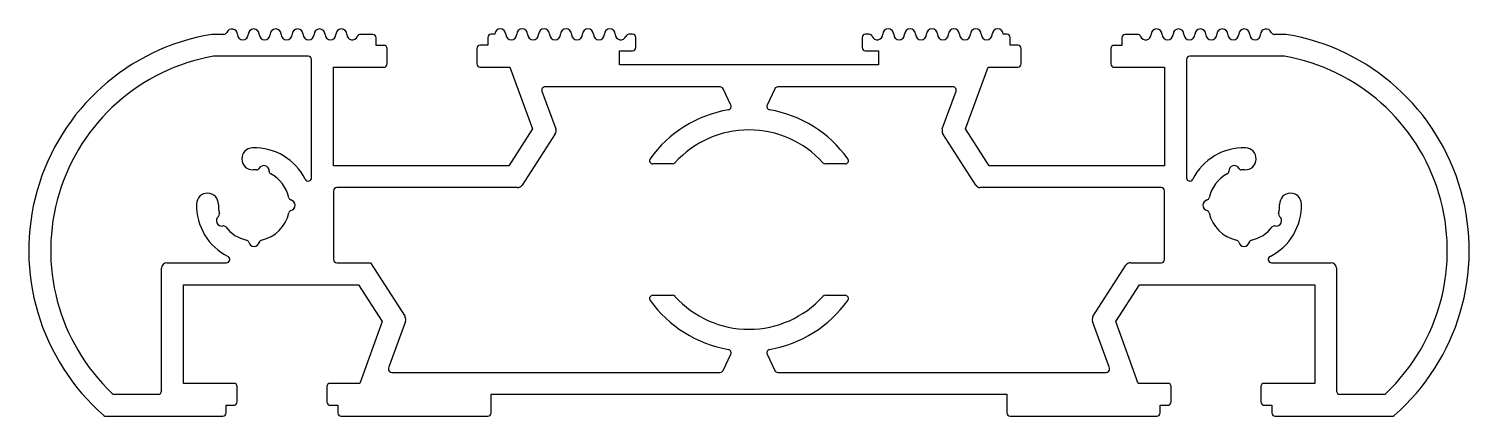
# Model space of a CAD drawing. Extents: x 2572 to 2703, y 1671 to 1707.
import ezdxf

# ---------------------------------------------------------------- set-up
doc = ezdxf.new("R2010")
doc.units = 0
doc.layers.get('0').update_dxf_attribs({"linetype": 'CONTINUOUS'})

msp = doc.modelspace()

# ---------------------------------------------------------------- linework, layer by layer
for p, q in [((2589.53, 1706.15), (2588.44, 1706.15)), ((2603.14, 1706.15), (2602.01, 1706.15)), ((2603.44, 1705.15), (2603.44, 1705.85)), ((2613.64, 1705.86), (2613.64, 1705.16)), ((2614.27, 1706.16), (2613.94, 1706.16)), ((2626.84, 1706.16), (2626.51, 1706.16)), ((2627.14, 1704.96), (2627.14, 1705.86)), ((2647.81, 1705.86), (2647.81, 1704.96)), ((2648.44, 1706.16), (2648.11, 1706.16)), ((2661.01, 1706.16), (2660.68, 1706.16)), ((2661.31, 1705.16), (2661.31, 1705.86)), ((2671.51, 1705.85), (2671.51, 1705.15)), ((2672.94, 1706.15), (2671.81, 1706.15)), ((2686.51, 1706.15), (2685.42, 1706.15)), ((2597.24, 1704.15), (2588.61, 1704.15)), ((2604.14, 1705.15), (2603.44, 1705.15)), ((2604.44, 1703.45), (2604.44, 1704.85)), ((2612.64, 1704.86), (2612.64, 1703.46)), ((2613.64, 1705.16), (2612.94, 1705.16)), ((2625.64, 1703.36), (2625.64, 1704.66)), ((2625.64, 1704.66), (2626.84, 1704.66)), ((2648.11, 1704.66), (2649.31, 1704.66)), ((2649.31, 1704.66), (2649.31, 1703.36)), ((2662.01, 1705.16), (2661.31, 1705.16)), ((2662.31, 1703.46), (2662.31, 1704.86)), ((2670.51, 1704.85), (2670.51, 1703.45)), ((2671.51, 1705.15), (2670.81, 1705.15)), ((2686.34, 1704.15), (2677.71, 1704.15)), ((2597.54, 1693.06), (2597.54, 1703.85)), ((2599.54, 1694.16), (2599.54, 1703.15)), ((2599.54, 1703.15), (2604.14, 1703.15)), ((2612.94, 1703.16), (2615.64, 1703.16)), ((2615.64, 1703.16), (2617.7, 1697.53)), ((2649.31, 1703.36), (2625.64, 1703.36)), ((2657.25, 1697.53), (2659.31, 1703.16)), ((2659.31, 1703.16), (2662.01, 1703.16)), ((2670.81, 1703.15), (2675.41, 1703.15)), ((2675.41, 1703.15), (2675.41, 1694.16)), ((2677.41, 1703.85), (2677.41, 1693.06)), ((2618.57, 1700.96), (2619.83, 1697.52)), ((2634.84, 1701.36), (2618.85, 1701.36)), ((2635.81, 1699.69), (2635.12, 1701.19)), ((2639.83, 1701.19), (2639.13, 1699.69)), ((2656.09, 1701.36), (2640.1, 1701.36)), ((2655.12, 1697.52), (2656.38, 1700.96)), ((2617.7, 1697.53), (2615.54, 1694.16)), ((2659.41, 1694.16), (2657.25, 1697.53)), ((2619.78, 1697.07), (2616.78, 1692.39)), ((2658.17, 1692.39), (2655.17, 1697.07)), ((2615.54, 1694.16), (2599.54, 1694.16)), ((2630.5, 1694.33), (2628.7, 1694.33)), ((2646.25, 1694.33), (2644.45, 1694.33)), ((2675.41, 1694.16), (2659.41, 1694.16)), ((2599.54, 1691.86), (2599.54, 1685.6)), ((2616.35, 1692.16), (2599.84, 1692.16)), ((2675.11, 1692.16), (2658.59, 1692.16)), ((2675.41, 1685.6), (2675.41, 1691.86)), ((2583.84, 1673.59), (2583.84, 1684.8)), ((2584.34, 1685.3), (2589.78, 1685.3)), ((2599.84, 1685.3), (2602.93, 1685.3)), ((2602.93, 1685.3), (2606.08, 1680.38)), ((2668.87, 1680.38), (2671.87, 1685.07)), ((2672.3, 1685.3), (2675.11, 1685.3)), ((2685.17, 1685.3), (2690.61, 1685.3)), ((2691.11, 1684.8), (2691.11, 1673.59)), ((2585.84, 1674.29), (2585.84, 1683.3)), ((2585.84, 1683.3), (2601.84, 1683.3)), ((2601.84, 1683.3), (2603.99, 1679.93)), ((2670.95, 1679.93), (2673.11, 1683.3)), ((2673.11, 1683.3), (2689.11, 1683.3)), ((2689.11, 1683.3), (2689.11, 1674.29)), ((2628.7, 1682.33), (2630.5, 1682.33)), ((2644.45, 1682.33), (2646.25, 1682.33)), ((2603.99, 1679.93), (2601.94, 1674.29)), ((2606.12, 1679.94), (2604.57, 1675.7)), ((2670.37, 1675.7), (2668.82, 1679.94)), ((2673.01, 1674.29), (2670.95, 1679.93)), ((2635.12, 1675.47), (2635.81, 1676.97)), ((2639.13, 1676.97), (2639.83, 1675.47)), ((2604.86, 1675.29), (2634.84, 1675.29)), ((2640.1, 1675.29), (2670.09, 1675.29)), ((2590.44, 1674.29), (2585.84, 1674.29)), ((2590.74, 1672.59), (2590.74, 1673.99)), ((2598.94, 1673.99), (2598.94, 1672.59)), ((2601.94, 1674.29), (2599.24, 1674.29)), ((2675.71, 1674.29), (2673.01, 1674.29)), ((2676.01, 1672.59), (2676.01, 1673.99)), ((2684.21, 1673.99), (2684.21, 1672.59)), ((2689.11, 1674.29), (2684.51, 1674.29)), ((2579.54, 1673.29), (2583.54, 1673.29)), ((2613.94, 1671.59), (2613.94, 1673.29)), ((2613.94, 1673.29), (2661.01, 1673.29)), ((2661.01, 1673.29), (2661.01, 1671.59)), ((2691.41, 1673.29), (2695.4, 1673.29)), ((2578.77, 1671.29), (2589.44, 1671.29)), ((2589.74, 1671.59), (2589.74, 1672.29)), ((2589.74, 1672.29), (2590.44, 1672.29)), ((2599.24, 1672.29), (2599.94, 1672.29)), ((2599.94, 1672.29), (2599.94, 1671.59)), ((2600.24, 1671.29), (2613.64, 1671.29)), ((2661.31, 1671.29), (2674.71, 1671.29)), ((2675.01, 1671.59), (2675.01, 1672.29)), ((2675.01, 1672.29), (2675.71, 1672.29)), ((2684.51, 1672.29), (2685.21, 1672.29)), ((2685.21, 1672.29), (2685.21, 1671.59)), ((2685.51, 1671.29), (2696.18, 1671.29))]:
    msp.add_line(p, q)
for centre, radius, start, end in [((2590.27, 1706.15), 0.5, 0, 157.9747), ((2592.27, 1706.15), 0.5, 360, 180), ((2594.27, 1706.15), 0.5, 0, 180), ((2596.27, 1706.15), 0.5, 360, 180), ((2598.27, 1706.15), 0.5, 0, 180), ((2600.27, 1706.15), 0.5, 360, 180), ((2614.77, 1706.16), 0.5, 0, 180), ((2616.77, 1706.16), 0.5, 360, 180), ((2618.77, 1706.16), 0.5, 0, 180), ((2620.77, 1706.16), 0.5, 360, 180), ((2622.77, 1706.16), 0.5, 0, 180), ((2624.77, 1706.16), 0.5, 360, 180), ((2650.18, 1706.16), 0.5, 0, 180), ((2652.18, 1706.16), 0.5, 360, 180), ((2654.18, 1706.16), 0.5, 0, 180), ((2656.18, 1706.16), 0.5, 0, 180), ((2658.18, 1706.16), 0.5, 0, 180), ((2660.18, 1706.16), 0.5, 360, 180), ((2674.68, 1706.15), 0.5, 0, 180), ((2676.68, 1706.15), 0.5, 360, 180), ((2678.68, 1706.15), 0.5, 0, 180), ((2680.68, 1706.15), 0.5, 360, 180), ((2682.68, 1706.15), 0.5, 0, 180), ((2684.68, 1706.15), 0.5, 22.0243, 180), ((2591.73, 1686.43), 20, 99.4894, 228.849), ((2589.53, 1706.45), 0.3, 270, 337.9774), ((2591.27, 1706.15), 0.5, 180, 360), ((2593.27, 1706.15), 0.5, 180, 0), ((2595.27, 1706.15), 0.5, 180, 360), ((2597.27, 1706.15), 0.5, 180, 0), ((2599.27, 1706.15), 0.5, 180, 360), ((2601.27, 1706.15), 0.5, 180, 337.9757), ((2602.01, 1705.85), 0.3, 90, 157.9757), ((2603.14, 1705.85), 0.3, 0, 90), ((2613.94, 1705.86), 0.3, 90, 180), ((2615.77, 1706.16), 0.5, 180, 360), ((2617.77, 1706.16), 0.5, 180, 0), ((2619.77, 1706.16), 0.5, 180, 360), ((2621.77, 1706.16), 0.5, 180, 0), ((2623.77, 1706.16), 0.5, 180, 360), ((2625.77, 1706.16), 0.5, 180, 337.9757), ((2626.51, 1705.86), 0.3, 90, 157.9757), ((2626.84, 1705.86), 0.3, 0, 90), ((2648.11, 1705.86), 0.3, 90, 180), ((2648.44, 1705.86), 0.3, 22.026, 90), ((2649.18, 1706.16), 0.5, 202.0233, 0), ((2651.18, 1706.16), 0.5, 180, 360), ((2653.18, 1706.16), 0.5, 180, 0), ((2655.18, 1706.16), 0.5, 180, 360), ((2657.18, 1706.16), 0.5, 180, 0), ((2659.18, 1706.16), 0.5, 180, 360), ((2661.01, 1705.86), 0.3, 0, 90), ((2671.81, 1705.85), 0.3, 90, 180), ((2672.94, 1705.85), 0.3, 22.026, 90), ((2673.68, 1706.15), 0.5, 202.0233, 0), ((2675.68, 1706.15), 0.5, 180, 360), ((2677.68, 1706.15), 0.5, 180, 0), ((2679.68, 1706.15), 0.5, 180, 360), ((2681.68, 1706.15), 0.5, 180, 0), ((2683.68, 1706.15), 0.5, 180, 360), ((2685.42, 1706.45), 0.3, 202.0243, 270), ((2683.22, 1686.43), 20, 311.151, 80.5106), ((2591.73, 1686.43), 18, 100.0039, 226.4744), ((2597.24, 1703.85), 0.3, 0, 90), ((2604.14, 1704.85), 0.3, 0, 90), ((2612.94, 1704.86), 0.3, 90, 180), ((2626.84, 1704.96), 0.3, 270, 360), ((2648.11, 1704.96), 0.3, 180, 270), ((2662.01, 1704.86), 0.3, 0, 90), ((2670.81, 1704.85), 0.3, 90, 180), ((2677.71, 1703.85), 0.3, 90, 180), ((2683.22, 1686.43), 18, 313.5256, 79.9961), ((2604.14, 1703.45), 0.3, 270, 360), ((2612.94, 1703.46), 0.3, 180, 270), ((2662.01, 1703.46), 0.3, 270, 360), ((2670.81, 1703.45), 0.3, 180, 270), ((2618.85, 1701.06), 0.3, 90, 200.0997), ((2634.84, 1701.06), 0.3, 25, 90), ((2640.1, 1701.06), 0.3, 90, 155), ((2656.09, 1701.06), 0.3, 339.9003, 90), ((2637.47, 1688.33), 11.1, 99.7537, 144.3147), ((2635.54, 1699.56), 0.3, 279.7537, 25), ((2639.41, 1699.56), 0.3, 155, 260.2463), ((2637.47, 1688.33), 11.1, 35.6853, 80.2463), ((2619.36, 1697.34), 0.5, 327.2836, 20.0997), ((2655.59, 1697.34), 0.5, 159.9003, 212.7164), ((2637.47, 1688.33), 9.1, 42.0835, 137.9165), ((2592.18, 1694.79), 1, 91.3836, 271.3836), ((2592.29, 1690.55), 5.25, 26.888, 91.3836), ((2682.66, 1690.55), 5.25, 88.6164, 153.112), ((2682.77, 1694.79), 1, 268.6164, 88.6164), ((2592.29, 1690.55), 3.25, 86.0698, 91.3836), ((2592.53, 1694.04), 0.25, 266.0698, 330.6929), ((2593.18, 1693.67), 0.5, 357.3776, 150.6929), ((2593.93, 1693.64), 0.25, 177.3776, 242.0007), ((2628.7, 1694.63), 0.3, 144.3147, 270), ((2630.5, 1694.63), 0.3, 270, 317.9165), ((2644.45, 1694.63), 0.3, 222.0835, 270), ((2646.25, 1694.63), 0.3, 270, 35.6853), ((2681.02, 1693.64), 0.25, 297.9993, 2.6224), ((2681.77, 1693.67), 0.5, 29.3071, 182.6224), ((2682.42, 1694.04), 0.25, 209.3071, 273.9302), ((2682.66, 1690.55), 3.25, 88.6164, 93.9302), ((2592.29, 1690.55), 3.25, 12.0346, 62.0007), ((2597.24, 1693.06), 0.3, 206.888, 360), ((2616.35, 1692.66), 0.5, 270, 327.2836), ((2658.59, 1692.66), 0.5, 212.7164, 270), ((2677.71, 1693.06), 0.3, 180, 333.112), ((2682.66, 1690.55), 3.25, 117.9993, 167.9654), ((2588.04, 1690.65), 1, 358.627, 178.627), ((2595.71, 1691.28), 0.25, 192.0346, 256.6576), ((2595.54, 1690.55), 0.5, 283.3424, 76.6576), ((2599.84, 1691.86), 0.3, 90, 180), ((2675.11, 1691.86), 0.3, 0, 90), ((2679.41, 1690.55), 0.5, 103.3424, 256.6576), ((2679.24, 1691.28), 0.25, 283.3424, 347.9654), ((2686.91, 1690.65), 1, 1.373, 181.373), ((2592.29, 1690.55), 5.25, 178.627, 243.112), ((2592.29, 1690.55), 3.25, 178.627, 193.3407), ((2588.88, 1689.74), 0.25, 308.7177, 13.3407), ((2592.29, 1690.55), 3.25, 282.0346, 347.9654), ((2595.71, 1689.82), 0.25, 103.3424, 167.9654), ((2679.24, 1689.82), 0.25, 12.0346, 76.6576), ((2682.66, 1690.55), 3.25, 192.0346, 257.9654), ((2682.66, 1690.55), 5.25, 296.888, 1.373), ((2682.66, 1690.55), 3.25, 346.6593, 1.373), ((2686.07, 1689.74), 0.25, 166.6593, 231.2823), ((2589.35, 1689.15), 0.5, 128.7177, 282.0329), ((2589.51, 1688.42), 0.25, 37.4099, 102.0329), ((2592.29, 1690.55), 3.25, 217.4099, 257.9654), ((2682.66, 1690.55), 3.25, 282.0346, 322.5901), ((2685.44, 1688.42), 0.25, 77.9671, 142.5901), ((2685.6, 1689.15), 0.5, 257.9671, 51.2823), ((2591.56, 1687.12), 0.25, 13.3424, 77.9654), ((2592.29, 1687.3), 0.5, 193.3424, 346.6576), ((2593.02, 1687.12), 0.25, 102.0346, 166.6576), ((2681.93, 1687.12), 0.25, 13.3424, 77.9654), ((2682.66, 1687.3), 0.5, 193.3424, 346.6576), ((2683.39, 1687.12), 0.25, 102.0346, 166.6576), ((2589.78, 1685.6), 0.3, 270, 63.112), ((2685.17, 1685.6), 0.3, 116.888, 270), ((2584.34, 1684.8), 0.5, 90, 180), ((2599.84, 1685.6), 0.3, 180, 270), ((2672.3, 1684.8), 0.5, 90, 147.3417), ((2675.11, 1685.6), 0.3, 270, 360), ((2690.61, 1684.8), 0.5, 0, 90), ((2628.7, 1682.03), 0.3, 90, 215.6853), ((2637.47, 1688.33), 11.1, 215.6853, 260.2463), ((2630.5, 1682.03), 0.3, 42.0835, 90), ((2637.47, 1688.33), 9.1, 222.0835, 317.9165), ((2637.47, 1688.33), 11.1, 279.7537, 324.3147), ((2644.45, 1682.03), 0.3, 90, 137.9165), ((2646.25, 1682.03), 0.3, 324.3147, 90), ((2605.65, 1680.11), 0.5, 339.9351, 32.6583), ((2669.29, 1680.11), 0.5, 147.3417, 200.0649), ((2635.54, 1677.09), 0.3, 335, 80.2463), ((2639.41, 1677.09), 0.3, 99.7537, 205), ((2604.86, 1675.59), 0.3, 159.9351, 270), ((2634.84, 1675.59), 0.3, 270, 335), ((2640.1, 1675.59), 0.3, 205, 270), ((2670.09, 1675.59), 0.3, 270, 20.0649), ((2590.44, 1673.99), 0.3, 0, 90), ((2599.24, 1673.99), 0.3, 90, 180), ((2675.71, 1673.99), 0.3, 0, 90), ((2684.51, 1673.99), 0.3, 90, 180), ((2579.54, 1673.59), 0.3, 226.4744, 270), ((2583.54, 1673.59), 0.3, 270, 360), ((2590.44, 1672.59), 0.3, 270, 360), ((2599.24, 1672.59), 0.3, 180, 270), ((2675.71, 1672.59), 0.3, 270, 360), ((2684.51, 1672.59), 0.3, 180, 270), ((2691.41, 1673.59), 0.3, 180, 270), ((2695.4, 1673.59), 0.3, 270, 313.5256), ((2578.77, 1671.59), 0.3, 228.849, 270), ((2589.44, 1671.59), 0.3, 270, 360), ((2600.24, 1671.59), 0.3, 180, 270), ((2613.64, 1671.59), 0.3, 270, 360), ((2661.31, 1671.59), 0.3, 180, 270), ((2674.71, 1671.59), 0.3, 270, 360), ((2685.51, 1671.59), 0.3, 180, 270), ((2696.18, 1671.59), 0.3, 270, 311.151)]:
    msp.add_arc(centre, radius, start, end)

doc.saveas('drawing.dxf')
